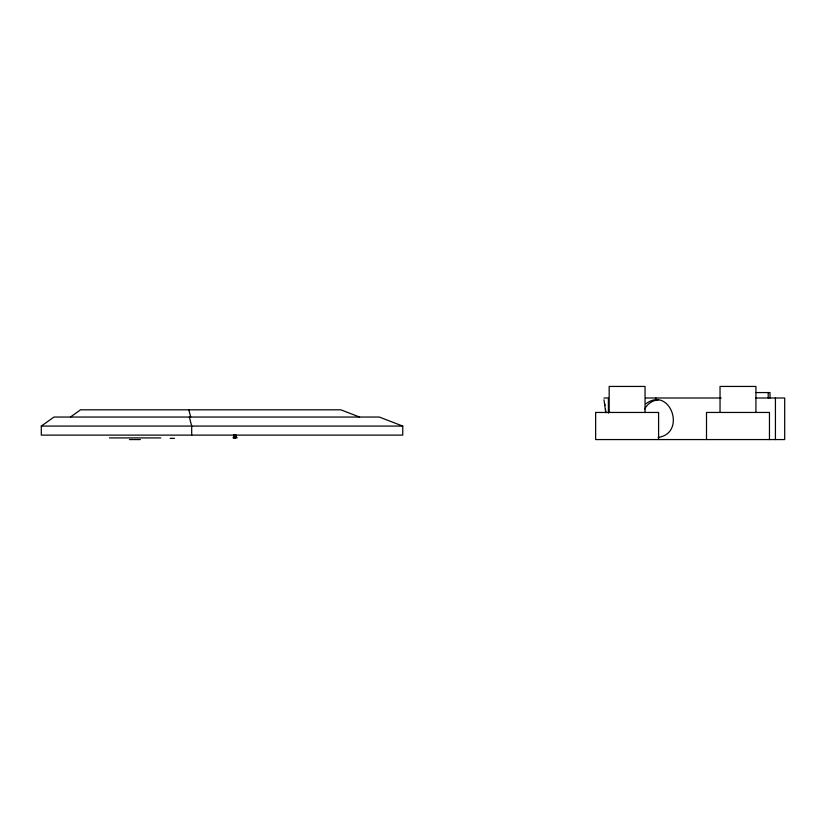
<?xml version="1.0" encoding="UTF-8"?>
<svg xmlns="http://www.w3.org/2000/svg" width="826" height="826" viewBox="0 0 826 826"><rect width="100%" height="100%" fill="white"/><g stroke="black" fill="none" stroke-linecap="round" stroke-linejoin="round"><path stroke-width="1.24" d="M645.922 403.728C670.33 385.69 686.85 433.382 658.115 437.429M41.3 426.082L53.979 417.047L379.289 417.047L402.758 426.082L402.758 435.116L41.3 435.116L41.3 426.082L402.758 426.082M70.406 417.047L80.545 409.81L340.797 409.81L359.568 417.047M756.141 392.567L770.008 392.567L770.008 397.998M603.971 397.998L608.39 397.998L608.39 413.114M645.922 397.998L721.17 397.998M755.583 397.998L784.7 397.998L784.7 439.566L595.639 439.566L595.639 412.453L658.59 412.453L658.59 439.566M232.911 437.749L237.248 437.749M109.435 437.904L160.75 437.904M170.104 438.348L174.441 438.348M129.434 439.566L140.379 439.566M188.834 409.81L190.713 417.047M189.33 417.047L191.694 426.082L191.694 435.116M603.971 399.805L605.788 412.69L605.489 409.293M604.684 403.728L605.024 405.36M775.428 397.998L775.428 439.566M769.46 439.566L769.46 412.453L706.509 412.453L706.509 439.566M768.201 392.567L768.201 397.998M755.924 412.453L755.924 386.434L720.035 386.434L720.035 412.453M655.865 397.998L655.865 399.805M645.054 412.453L645.054 386.434L609.165 386.434L609.165 412.453M235.978 435.116L235.978 437.697M235.854 435.116L235.854 437.697M235.658 435.116L235.658 437.697M235.41 435.116L235.41 437.697M235.111 435.116L235.111 437.697M234.801 435.116L234.801 437.697M234.481 435.116L234.481 437.697M234.192 435.116L234.192 437.697M233.944 435.116L233.944 437.697M233.748 435.116L233.748 437.697M233.624 435.116L233.624 437.697M644.476 409.293A18.977 17.418 -90 0 1 658.415 399.846"/></g></svg>
